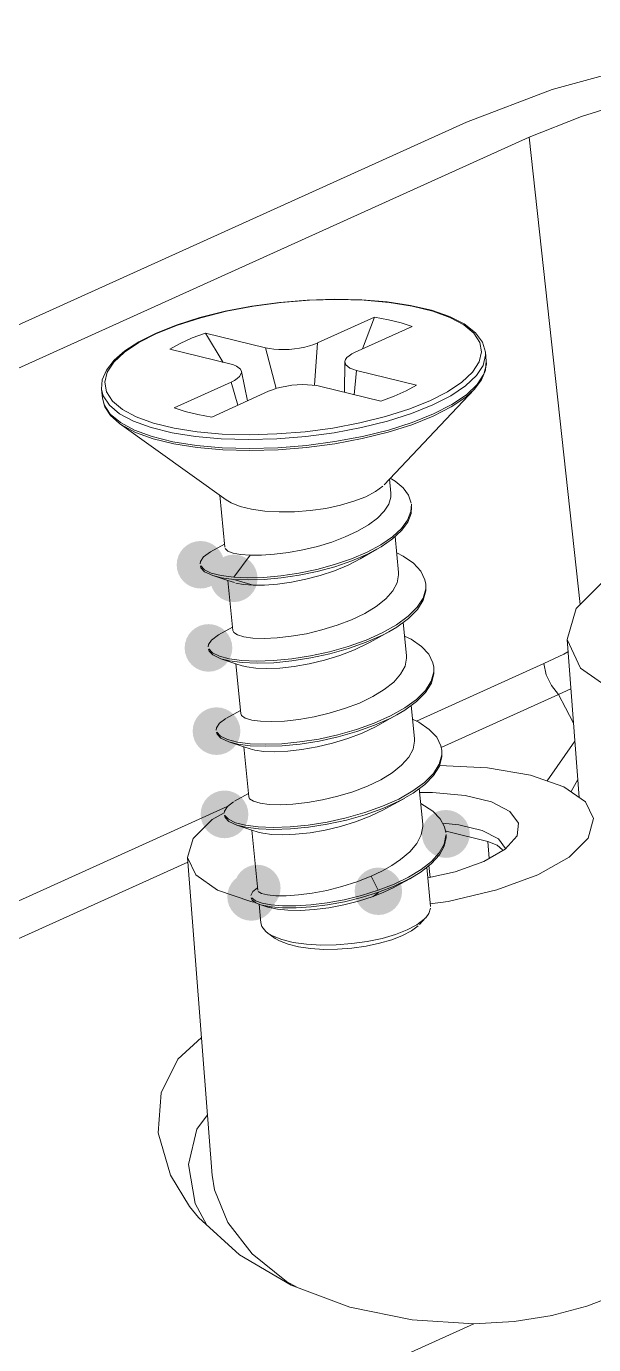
# Model space of a CAD drawing. Header units: millimetres. Extents: x 0 to 260, y 22 to 203.
# Drawn here: x 114.84 to 117.9, y 59.22 to 66.34 of the extents above; entities that cross this region are included whole.
import ezdxf

# ---------------------------------------------------------------- set-up
doc = ezdxf.new("R2010")
doc.units = ezdxf.units.MM

msp = doc.modelspace()

# ---------------------------------------------------------------- hatches: boundary and pattern name
h = msp.add_hatch(color=7)
edge = h.paths.add_edge_path()
edge.add_arc((115.775387, 63.435971), 0.12806, 0, 360)
h = msp.add_hatch(color=7)
edge = h.paths.add_edge_path()
edge.add_arc((115.776375, 63.436041), 0.128399, 0, 360)
h = msp.add_hatch(color=7)
edge = h.paths.add_edge_path()
edge.add_arc((115.956045, 63.362664), 0.128148, 0, 360)
h = msp.add_hatch(color=7)
edge = h.paths.add_edge_path()
edge.add_arc((115.818426, 62.986885), 0.128148, 0, 360)
h = msp.add_hatch(color=7)
edge = h.paths.add_edge_path()
edge.add_arc((115.819414, 62.986991), 0.128571, 0, 360)
h = msp.add_hatch(color=7)
edge = h.paths.add_edge_path()
edge.add_arc((115.861677, 62.537657), 0.128148, 0, 360)
h = msp.add_hatch(color=7)
edge = h.paths.add_edge_path()
edge.add_arc((115.862841, 62.537587), 0.128661, 0, 360)
h = msp.add_hatch(color=7)
edge = h.paths.add_edge_path()
edge.add_arc((115.904751, 62.088571), 0.12806, 0, 360)
h = msp.add_hatch(color=7)
edge = h.paths.add_edge_path()
edge.add_arc((115.90588, 62.088148), 0.128833, 0, 360)
h = msp.add_hatch(color=7)
edge = h.paths.add_edge_path()
edge.add_arc((117.101726, 61.982421), 0.129293, 0, 360)
h = msp.add_hatch(color=7)
edge = h.paths.add_edge_path()
edge.add_arc((116.083151, 61.690462), 0.125543, 0, 360)
h = msp.add_hatch(color=7)
edge = h.paths.add_edge_path()
edge.add_arc((116.737236, 61.672858), 0.128148, 0, 360)
h = msp.add_hatch(color=7)
edge = h.paths.add_edge_path()
edge.add_arc((116.048931, 61.643648), 0.128148, 0, 360)
h = msp.add_hatch(color=7)
edge = h.paths.add_edge_path()
edge.add_arc((116.050907, 61.643048), 0.129416, 0, 360)

# ---------------------------------------------------------------- linework, layer by layer
at = {"color": 7, "lineweight": 0}
for points in [[(120.572495, 66.318447), (120.002759, 66.343495), (119.401272, 66.323034), (118.7952, 66.256711), (118.211706, 66.148761), (117.676895, 66.002711), (117.21405, 65.826323)], [(120.363897, 66.15684), (120.010061, 66.176243), (119.637175, 66.174126), (119.256175, 66.149784), (118.875881, 66.105334), (118.506169, 66.040071), (118.156567, 65.957168), (117.835539, 65.857332), (117.552258, 65.744796)], [(117.214191, 65.826464), (112.024125, 63.481197)], [(112.10357, 63.282266), (117.552223, 65.744654)], [(117.552152, 65.744831), (117.827672, 63.221764)], [(115.532147, 64.685122), (115.645389, 64.73063), (115.771683, 64.770494), (115.908561, 64.804713), (116.0532, 64.83223), (116.202425, 64.852691), (116.353061, 64.865391), (116.502286, 64.869977), (116.646925, 64.866802), (116.783802, 64.855513), (116.910097, 64.836816), (117.023691, 64.810005), (117.121411, 64.776844), (117.201491, 64.736274), (117.261816, 64.689355), (117.299916, 64.637849), (117.315791, 64.584227)], [(117.014731, 64.320949), (117.110686, 64.370338), (117.188297, 64.422549), (117.2458, 64.476171), (117.281078, 64.531205), (117.294131, 64.58518), (117.284959, 64.637038), (117.252503, 64.686427), (117.198528, 64.731583), (117.124092, 64.771446), (117.030606, 64.805313), (116.920186, 64.832477), (116.795656, 64.852585), (116.659484, 64.86458), (116.514492, 64.868813), (116.364209, 64.86458), (116.212161, 64.852232), (116.061525, 64.832124), (115.915828, 64.80496), (115.777892, 64.770388), (115.651245, 64.730524), (115.538709, 64.685369)], [(116.716563, 64.772963), (116.408941, 64.633616)], [(116.919128, 64.722657), (116.611506, 64.583663)], [(116.716563, 64.772963), (116.651652, 64.602219)], [(116.919128, 64.722657), (116.859509, 64.743118), (116.791423, 64.759346), (116.716634, 64.773104)], [(115.241387, 64.385049), (115.245268, 64.435496), (115.267493, 64.487707), (115.308768, 64.540271), (115.367682, 64.591424), (115.442824, 64.640107), (115.532076, 64.685263)], [(115.538673, 64.685474), (115.442718, 64.636086), (115.365107, 64.584227), (115.307604, 64.530252), (115.272326, 64.475219), (115.258921, 64.421597), (115.268446, 64.369386), (115.300901, 64.320349), (115.354876, 64.275194), (115.428959, 64.23533), (115.522798, 64.201111), (115.632865, 64.173947), (115.757748, 64.153838), (115.893921, 64.141844), (116.038912, 64.137963), (116.188843, 64.142197), (116.341243, 64.154191), (116.491879, 64.174299), (116.637576, 64.201816), (116.775512, 64.236036), (116.902159, 64.275899), (117.014696, 64.321055)], [(115.802939, 64.687521), (115.730972, 64.660709), (115.666767, 64.631429), (115.610675, 64.600384)], [(115.802939, 64.687521), (115.899247, 64.529123)], [(115.802939, 64.687521), (116.126789, 64.60744)], [(115.610499, 64.600349), (115.934349, 64.520269)], [(116.12693, 64.607581), (116.148802, 64.602995), (116.173144, 64.59982), (116.19925, 64.598056), (116.226766, 64.597703), (116.255341, 64.599114), (116.283564, 64.601584), (116.311786, 64.605464), (116.33895, 64.611109), (116.36435, 64.617459), (116.387986, 64.625573), (116.409152, 64.633687)], [(116.12693, 64.607581), (116.185491, 64.387801)], [(116.409082, 64.633792), (116.392854, 64.405192)], [(116.611647, 64.583839), (116.593302, 64.574667), (116.578486, 64.564789), (116.567197, 64.554911), (116.559436, 64.544681), (116.555908, 64.534098)], [(117.302739, 64.51286), (117.316144, 64.567894), (117.315791, 64.584121)], [(117.31565, 64.584157), (117.320236, 64.535826)], [(115.997037, 64.480122), (115.991746, 64.491411), (115.969874, 64.507992), (115.953646, 64.515047), (115.934596, 64.520339)], [(116.554814, 64.367481), (116.555873, 64.531522)], [(116.555837, 64.531134), (116.561835, 64.514906), (116.583354, 64.498326), (116.599582, 64.491976), (116.618985, 64.485979)], [(117.030923, 64.298901), (117.128996, 64.348995), (117.208018, 64.402264), (117.266579, 64.457298), (117.302915, 64.512684)], [(117.212816, 64.353687), (117.271377, 64.40872), (117.30736, 64.464459), (117.320766, 64.519845), (117.320413, 64.536073)], [(117.320307, 64.535932), (117.316426, 64.48619), (117.29526, 64.435037), (117.255396, 64.383179)], [(115.941757, 64.422584), (115.960102, 64.431757), (115.974918, 64.441634), (115.986207, 64.451865), (115.997496, 64.472326)], [(116.029105, 64.320632), (115.997002, 64.480087)], [(116.618879, 64.485979), (116.606884, 64.354393)], [(116.618879, 64.485979), (116.942729, 64.405898)], [(115.241387, 64.385049), (115.245974, 64.336366)], [(115.241387, 64.385049), (115.25056, 64.348007)], [(115.941757, 64.422584), (115.634135, 64.28359)], [(116.144322, 64.372631), (115.8367, 64.233637)], [(115.941757, 64.422584), (115.978446, 64.297701)], [(116.426474, 64.39916), (116.404602, 64.403746), (116.38026, 64.406568), (116.354154, 64.408332), (116.326638, 64.408685), (116.298063, 64.407274), (116.269841, 64.405157), (116.241618, 64.400924), (116.214454, 64.395279), (116.188702, 64.388929), (116.165418, 64.381168), (116.144252, 64.372702)], [(116.426474, 64.39916), (116.750324, 64.319079)], [(116.7505, 64.319256), (116.822467, 64.346067), (116.886673, 64.374995), (116.942764, 64.406039)], [(117.255537, 64.38332), (116.767998, 63.868265)], [(117.032652, 64.238293), (117.130019, 64.288388), (117.209041, 64.340952), (117.255608, 64.383285)], [(115.246009, 64.336471), (115.255181, 64.299782)], [(115.338507, 64.198994), (115.289824, 64.242386), (115.259132, 64.288599), (115.246079, 64.336577)], [(115.250666, 64.347831), (115.283474, 64.297736), (115.338507, 64.251875), (115.414354, 64.210953), (115.509604, 64.176381), (115.622141, 64.148864), (115.749493, 64.128403), (115.888135, 64.116056), (116.035949, 64.111822), (116.189054, 64.116409), (116.344277, 64.128756), (116.497735, 64.149217), (116.646607, 64.177086), (116.787013, 64.211659), (116.916129, 64.252581), (117.030782, 64.298795)], [(115.255322, 64.299606), (115.288131, 64.249159)], [(117.03558, 64.250358), (117.133652, 64.300806), (117.212674, 64.353722)], [(115.28806, 64.2493), (115.343093, 64.203439)], [(115.338507, 64.198994), (115.349443, 64.191586), (115.425291, 64.151016), (115.519835, 64.116797), (115.631666, 64.088927), (115.75796, 64.068819), (115.896249, 64.056472), (116.043357, 64.052591), (116.195404, 64.056824), (116.349568, 64.069172), (116.502321, 64.08928), (116.650135, 64.117149), (116.789835, 64.151722), (116.918599, 64.192291), (117.032546, 64.238152)], [(115.342987, 64.203474), (115.418835, 64.162905), (115.514438, 64.12798), (115.626974, 64.10011), (115.753974, 64.080002), (115.892968, 64.067655), (116.040782, 64.063774), (116.193535, 64.067655), (116.348757, 64.080355), (116.502215, 64.100816), (116.651087, 64.128685), (116.791493, 64.16361), (116.92061, 64.20418), (117.035615, 64.250394)], [(115.634276, 64.283766), (115.693896, 64.263658), (115.761982, 64.247078), (115.836771, 64.233672)], [(115.338507, 64.198994), (115.915299, 63.786244)], [(116.668832, 63.80353), (116.721043, 63.831047), (116.760554, 63.86068)], [(116.797702, 63.899627), (116.80511, 63.823074)], [(116.800983, 63.903084), (116.827088, 63.887914), (116.870833, 63.851578), (116.900466, 63.811362), (116.91493, 63.768323)], [(115.880268, 63.811432), (115.907079, 63.530621)], [(116.668832, 63.80353), (116.604979, 63.778836), (116.532307, 63.757669), (116.452579, 63.740736), (116.368971, 63.728741), (116.284304, 63.722391), (116.201402, 63.721333), (116.123085, 63.725919), (116.051824, 63.736149), (115.990441, 63.751319), (115.941052, 63.770722), (115.915299, 63.786244)], [(116.804934, 63.823144), (116.804581, 63.801272), (116.793292, 63.763172), (116.768951, 63.725425), (116.731556, 63.687678), (116.683578, 63.651694)], [(116.916553, 63.751495), (116.914083, 63.712337), (116.896092, 63.666476), (116.862578, 63.620262), (116.813894, 63.575459), (116.751806, 63.532773), (116.729228, 63.51972)], [(116.91553, 63.762502), (116.91306, 63.723696), (116.895069, 63.677482), (116.861555, 63.631621), (116.812871, 63.586819), (116.750783, 63.544132)], [(116.683472, 63.651589), (116.624911, 63.617722), (116.558589, 63.586678), (116.485211, 63.558808), (116.4076, 63.535525), (116.329284, 63.516475), (116.251673, 63.502011), (116.176178, 63.492486), (116.105975, 63.487547), (116.044239, 63.487194)], [(116.827512, 63.588194), (116.846209, 63.394167)], [(115.774858, 63.441439), (115.776269, 63.454492), (115.79285, 63.479186), (115.830597, 63.50635)], [(115.905598, 63.547872), (115.830456, 63.506244)], [(116.044416, 63.487265), (115.99291, 63.491498), (115.952693, 63.498906), (115.924471, 63.509842), (115.909654, 63.523601)], [(116.750677, 63.544097), (116.676593, 63.504233), (116.592279, 63.46825), (116.50091, 63.436853), (116.405307, 63.410747), (116.307235, 63.390286), (116.210574, 63.375822), (116.118146, 63.367356), (116.032068, 63.364886), (115.955516, 63.368414)], [(116.729122, 63.51965), (116.677616, 63.492839), (116.593302, 63.456855), (116.501933, 63.425458), (116.405977, 63.399705), (116.308258, 63.379244), (116.211597, 63.36478), (116.119169, 63.356314), (116.033091, 63.353844), (115.956539, 63.357019)], [(116.638176, 63.468321), (116.694268, 63.500071), (116.729193, 63.519826)], [(118.213293, 63.501729), (117.973757, 63.366615), (117.805482, 63.199751)], [(115.842874, 63.377339), (115.798424, 63.398153), (115.778668, 63.419672), (115.775846, 63.430256)], [(115.887676, 63.377339), (115.834407, 63.391098), (115.797365, 63.409442), (115.77761, 63.430609)], [(115.955551, 63.368414), (116.044451, 63.4873)], [(116.060114, 63.324987), (116.121497, 63.32534), (116.191347, 63.330984), (116.266842, 63.341567), (116.344453, 63.357442), (116.422064, 63.377904), (116.499675, 63.404009), (116.573053, 63.434701), (116.638317, 63.468215)], [(116.836119, 63.499647), (116.871397, 63.482714), (116.927136, 63.443908), (116.967, 63.400869), (116.988872, 63.354303), (116.993106, 63.331725)], [(115.842874, 63.377339), (115.924365, 63.350881)], [(115.956574, 63.357019), (115.888841, 63.365839), (115.842979, 63.37748)], [(115.955551, 63.368414), (115.887818, 63.377233)], [(116.846279, 63.394237), (116.846632, 63.381184), (116.838518, 63.338146), (116.814882, 63.294754), (116.776782, 63.252068), (116.725629, 63.211146)], [(115.924365, 63.35081), (115.950471, 63.081288)], [(115.924365, 63.35081), (115.958937, 63.339521)], [(116.060114, 63.324987), (115.95675, 63.35709)], [(116.060114, 63.324987), (116.008256, 63.328867), (115.967686, 63.336629)], [(116.994234, 63.320507), (116.994234, 63.294754), (116.979771, 63.244659), (116.948373, 63.195271), (116.89969, 63.146234), (116.83619, 63.099668), (116.793504, 63.074621)], [(116.993035, 63.331866), (116.993035, 63.305761), (116.978924, 63.256019), (116.947174, 63.206277), (116.898491, 63.157594), (116.834991, 63.111027)], [(116.7257, 63.211287), (116.663258, 63.173187), (116.591997, 63.138967), (116.513681, 63.108981), (116.431483, 63.083934), (116.348228, 63.063826), (116.266383, 63.049714), (116.189478, 63.041248), (116.119628, 63.038073), (116.059656, 63.039837), (116.010972, 63.046187), (115.975694, 63.057123), (115.955233, 63.070528), (115.950294, 63.081464)], [(117.805553, 63.199574), (117.756517, 63.032005)], [(115.948636, 63.098645), (115.873847, 63.057017)], [(116.793574, 63.074515), (116.759355, 63.056523), (116.671866, 63.017718), (116.575911, 62.983498), (116.475016, 62.954923), (116.372005, 62.933051), (116.270052, 62.916823), (116.17198, 62.907298), (116.081316, 62.904829), (116.000883, 62.907651), (115.932797, 62.916823), (115.885877, 62.928465)], [(116.835061, 63.111063), (116.758156, 63.068024), (116.670667, 63.028865), (116.574711, 62.994646), (116.473817, 62.966424), (116.370806, 62.943846), (116.268853, 62.927971), (116.171133, 62.918799), (116.080469, 62.915624), (115.999683, 62.919151), (115.931597, 62.927971)], [(116.691939, 63.017682), (116.757909, 63.054724), (116.793539, 63.074479)], [(116.871926, 63.125879), (116.889213, 62.944904)], [(115.817897, 62.992529), (115.819308, 63.004876), (115.835536, 63.029571), (115.873636, 63.057087)], [(116.691939, 63.017682), (116.678886, 63.010627), (116.607272, 62.976407), (116.528956, 62.946421), (116.446759, 62.921374), (116.36315, 62.901266), (116.281659, 62.887154), (116.2044, 62.878335), (116.13455, 62.875513), (116.074578, 62.877629), (116.026248, 62.883979), (116.001906, 62.890329)], [(116.879158, 63.050773), (116.913731, 63.034192), (116.969469, 62.995387), (117.009333, 62.952348), (117.031911, 62.906134), (117.036144, 62.882498)], [(117.822451, 62.179835), (117.756481, 63.032146)], [(117.756481, 63.032146), (117.829859, 62.877629), (118.020359, 62.743927), (118.314929, 62.641974), (118.694518, 62.577416), (118.825045, 62.571066)], [(115.885948, 62.928465), (115.841851, 62.948926), (115.822095, 62.970092), (115.81892, 62.981029)], [(115.931774, 62.928112), (115.878151, 62.94187), (115.84111, 62.959862), (115.821001, 62.981381)], [(116.889318, 62.94501), (116.889671, 62.931604), (116.881557, 62.888566), (116.857568, 62.845174), (116.819821, 62.802841), (116.769021, 62.761918)], [(117.630892, 62.903312), (117.738842, 62.954112)], [(117.738878, 62.953935), (117.761456, 62.965577)], [(115.885948, 62.928465), (115.967439, 62.901654)], [(115.967616, 62.901583), (115.993369, 62.632061)], [(115.967616, 62.901583), (116.001835, 62.890294)], [(117.037309, 62.871597), (117.037309, 62.846197), (117.02355, 62.796455), (116.992153, 62.746714), (116.943822, 62.69803), (116.880322, 62.651464), (116.836578, 62.625711)], [(117.03625, 62.882639), (117.03625, 62.857592), (117.022139, 62.807497), (116.991095, 62.757756), (116.942764, 62.709072), (116.879264, 62.662506)], [(116.942376, 62.591879), (117.630998, 62.903382)], [(117.70995, 62.73486), (117.672203, 62.784249), (117.644686, 62.842457), (117.630928, 62.903488)], [(116.768915, 62.762059), (116.706826, 62.724312), (116.634507, 62.689387), (116.554779, 62.659048), (116.471876, 62.634001), (116.389679, 62.614598), (116.307835, 62.600487), (116.230224, 62.592021), (116.160021, 62.588846), (116.100754, 62.590962), (116.053129, 62.597312), (116.018204, 62.607896), (115.998096, 62.621654), (115.99351, 62.632237)], [(117.70995, 62.73486), (117.076714, 62.448405)], [(117.70995, 62.73486), (117.776978, 62.765905)], [(117.70995, 62.73486), (117.747697, 62.662541), (117.791442, 62.580696)], [(115.991711, 62.649735), (115.916922, 62.608107)], [(116.879335, 62.662506), (116.802782, 62.619467), (116.715293, 62.580308), (116.61969, 62.546089), (116.518796, 62.517514), (116.415432, 62.494936), (116.313479, 62.479061), (116.21576, 62.469889), (116.124743, 62.466714), (116.043957, 62.469889), (115.975871, 62.478708)], [(116.915177, 62.676969), (116.932463, 62.495642)], [(115.861147, 62.543302), (115.862206, 62.555649), (115.878434, 62.580344), (115.9123, 62.605391)], [(116.836613, 62.62564), (116.803805, 62.608001), (116.716316, 62.569196), (116.620713, 62.534976), (116.519819, 62.506401), (116.416808, 62.484176), (116.314502, 62.467949), (116.216783, 62.458424), (116.125766, 62.455601), (116.04498, 62.458424), (115.976894, 62.467596), (115.929269, 62.479238)], [(116.734978, 62.568808), (116.800947, 62.605497), (116.836578, 62.625605)], [(116.922409, 62.60151), (116.955923, 62.585635), (117.012014, 62.54683), (117.052231, 62.504144), (117.074809, 62.457577), (117.079395, 62.433588)], [(115.929198, 62.479202), (115.885454, 62.499311), (115.865346, 62.520477), (115.862171, 62.531766)], [(115.975871, 62.478532), (115.922249, 62.492643), (115.884501, 62.510635), (115.864393, 62.531801)], [(116.044945, 62.441314), (116.069286, 62.434611), (116.11797, 62.428261), (116.177942, 62.426144), (116.247792, 62.429672), (116.324345, 62.437786), (116.406542, 62.45225), (116.489798, 62.472006), (116.571995, 62.497053), (116.649959, 62.527039), (116.721925, 62.561611), (116.734978, 62.568667)], [(115.929198, 62.479202), (116.01069, 62.452744)], [(116.010655, 62.452673), (116.036408, 62.183151)], [(116.010655, 62.452673), (116.044874, 62.441384)], [(116.932393, 62.4961), (116.933098, 62.483753), (116.924984, 62.440361), (116.900995, 62.396264), (116.862895, 62.353931), (116.812095, 62.313009)], [(117.079324, 62.433729), (117.079324, 62.409035), (117.065919, 62.359293), (117.034874, 62.309199), (116.986544, 62.260868), (116.923397, 62.214301)], [(117.64966, 62.268735), (117.798885, 62.483224)], [(117.080348, 62.42237), (117.080348, 62.398028), (117.066942, 62.347934), (117.035897, 62.298192), (116.987567, 62.249509), (116.924773, 62.202942), (116.87997, 62.176484)], [(116.811989, 62.31315), (116.749901, 62.275402), (116.677934, 62.240477), (116.599617, 62.210491), (116.518478, 62.185797), (116.435928, 62.166041), (116.353378, 62.151578), (116.275414, 62.143111), (116.20627, 62.139936), (116.146651, 62.1417), (116.097614, 62.14805), (116.061984, 62.158633), (116.041523, 62.172391), (116.036584, 62.183327)], [(117.900309, 62.066487), (117.856212, 62.156093), (117.739442, 62.237585), (117.559173, 62.300026), (117.327398, 62.339185), (117.068106, 62.352238)], [(116.958251, 62.227742), (116.976596, 62.035831)], [(117.778001, 62.210844), (117.815043, 62.275755)], [(115.904222, 62.094039), (115.90528, 62.106034), (115.921155, 62.130728), (115.954669, 62.155776)], [(116.034961, 62.200508), (115.960172, 62.15888)], [(116.879864, 62.176378), (116.848114, 62.159444), (116.760978, 62.120639), (116.665375, 62.086067), (116.564128, 62.057492), (116.461117, 62.035267), (116.359164, 62.019039), (116.261444, 62.009514), (116.170428, 62.006692), (116.089289, 62.009161), (116.02085, 62.018333), (115.972167, 62.030328)], [(116.923432, 62.214301), (116.847232, 62.17091), (116.759743, 62.131751), (116.66414, 62.097532), (116.563246, 62.068957), (116.460235, 62.046379), (116.357929, 62.030504), (116.26021, 62.020626), (116.169193, 62.017451), (116.088407, 62.020626), (116.019615, 62.029446)], [(116.778229, 62.119545), (116.844198, 62.156587), (116.879829, 62.176343)], [(117.487065, 61.972437), (117.495179, 62.040523), (117.448259, 62.10367), (117.348776, 62.155176), (117.205548, 62.190454), (117.029512, 62.207034), (116.960368, 62.205623)], [(114.602472, 61.534569), (115.920802, 62.130058)], [(115.903163, 62.096121), (115.838958, 62.059785), (115.736299, 61.957832), (115.706313, 61.855526)], [(115.972237, 62.030328), (115.929198, 62.050083), (115.908737, 62.07125), (115.905209, 62.082892)], [(116.019792, 62.029305), (115.965817, 62.043063), (115.928069, 62.061407), (115.907608, 62.082221)], [(116.08816, 61.992087), (116.112502, 61.985737), (116.161185, 61.979034), (116.220452, 61.97727), (116.289949, 61.980445), (116.367913, 61.988912), (116.450463, 62.003376), (116.533013, 62.022778), (116.614152, 62.047473), (116.693174, 62.077812), (116.765493, 62.112737), (116.778193, 62.119439)], [(116.965977, 62.146074), (117.030888, 62.105152), (117.071105, 62.064582), (117.095094, 62.020485), (117.101444, 61.990852)], [(115.972237, 62.030328), (116.053729, 62.003517)], [(116.976666, 62.035831), (116.977019, 62.022073), (116.968905, 61.976917), (116.945269, 61.931409), (116.907522, 61.886606), (116.857074, 61.84392)], [(117.17147, 62.032374), (117.083981, 62.040488)], [(117.42487, 61.903539), (117.386065, 61.955751), (117.298223, 62.000906), (117.171576, 62.032303)], [(117.599354, 61.761934), (117.767982, 61.857184), (117.87064, 61.959137), (117.900274, 62.066382)], [(116.053905, 62.003446), (116.08495, 61.679243)], [(116.053905, 62.003446), (116.088125, 61.992157)], [(117.102573, 61.979669), (117.102925, 61.963088), (117.093048, 61.915816), (117.066589, 61.868897), (117.024609, 61.822683), (116.968517, 61.778586), (116.907134, 61.740838)], [(117.102079, 61.974166), (117.092201, 61.927246), (117.06539, 61.879974), (117.023409, 61.834113), (116.96767, 61.789663)], [(117.329091, 61.94111), (117.102961, 61.996849)], [(117.329091, 61.94111), (117.335441, 61.850094)], [(117.329091, 61.94111), (117.379538, 61.92206)], [(117.421942, 61.900082), (117.487206, 61.972402)], [(117.307572, 61.834289), (117.421872, 61.900259)], [(117.379574, 61.922131), (117.407443, 61.897436)], [(115.708359, 61.830514), (114.714937, 61.381781)], [(115.706278, 61.855667), (115.751081, 61.76077), (115.867498, 61.679631)], [(115.839099, 60.137252), (115.706454, 61.855632)], [(116.85711, 61.843955), (116.809485, 61.811852), (116.756215, 61.782219), (116.698007, 61.754702)], [(116.999068, 61.80261), (117.019529, 61.59059)], [(117.004571, 61.745072), (117.152032, 61.778233), (117.307607, 61.834324)], [(117.010603, 61.81157), (117.016601, 61.747717)], [(116.697972, 61.754702), (116.620361, 61.724364), (116.539574, 61.698611), (116.458436, 61.677797), (116.379413, 61.662628), (116.306036, 61.653102), (116.239713, 61.648164), (116.183269, 61.648164), (116.138113, 61.65275), (116.106363, 61.660511), (116.088372, 61.6718)], [(116.736707, 61.678573), (116.697901, 61.754773)], [(116.899514, 61.748529), (116.821902, 61.711487), (116.736883, 61.678679)], [(116.907063, 61.740944), (116.822749, 61.700022), (116.73773, 61.667214)], [(116.833509, 61.700269), (116.906887, 61.740838)], [(116.967529, 61.789522), (116.899443, 61.748599)], [(117.017482, 61.604172), (117.114849, 61.617578), (117.37661, 61.680372), (117.599213, 61.761864)], [(115.867533, 61.679596), (116.047802, 61.616802)], [(116.048402, 61.649292), (116.058632, 61.672223)], [(116.058562, 61.672364), (116.082198, 61.690003)], [(116.737765, 61.667214), (116.646396, 61.638991), (116.553615, 61.616414), (116.461893, 61.599833), (116.373698, 61.588544), (116.292559, 61.583253), (116.219887, 61.583253), (116.158504, 61.588191), (116.109821, 61.597364), (116.097473, 61.601244)], [(116.736707, 61.678573), (116.645337, 61.650351), (116.552557, 61.62742), (116.460482, 61.61084), (116.37264, 61.599551), (116.291501, 61.594612), (116.218829, 61.594612), (116.157446, 61.599198), (116.108762, 61.608723)], [(116.708626, 61.644459), (116.767187, 61.66739), (116.820809, 61.693496), (116.833509, 61.700198)], [(116.708626, 61.644459), (116.737906, 61.667037)], [(116.047696, 61.616907), (116.07098, 61.613027)], [(116.097473, 61.601068), (116.074896, 61.609887), (116.054434, 61.625409), (116.049496, 61.637757)], [(116.108692, 61.608652), (116.073767, 61.621352), (116.053658, 61.636875)], [(116.092323, 61.603114), (116.101848, 61.502572)], [(116.097473, 61.601068), (116.139807, 61.587309)], [(116.139842, 61.587274), (116.1917, 61.575985), (116.248498, 61.570341), (116.315525, 61.569635), (116.389609, 61.574221), (116.468631, 61.584099), (116.54977, 61.599269), (116.630556, 61.619377), (116.70852, 61.644424)], [(116.992682, 61.529066), (117.009968, 61.551996), (117.019493, 61.581982)], [(116.945833, 61.492201), (116.985344, 61.521834)], [(116.958745, 61.493224), (116.992612, 61.529207)], [(116.101954, 61.502537), (116.107951, 61.482076), (116.12947, 61.455617), (116.139701, 61.447151)], [(116.139842, 61.44708), (116.165595, 61.431911)], [(116.180164, 61.41847), (116.139948, 61.447045)], [(116.165524, 61.431911), (116.215266, 61.412155), (116.276649, 61.396633), (116.34791, 61.386755), (116.426227, 61.382169), (116.50913, 61.383228), (116.593796, 61.38993), (116.677405, 61.401572), (116.75678, 61.418505), (116.829805, 61.439672), (116.893305, 61.464719)], [(116.868152, 61.43431), (116.916129, 61.459357), (116.95176, 61.486168)], [(116.893481, 61.464649), (116.945692, 61.492165)], [(116.180164, 61.41847), (116.203448, 61.404359), (116.248956, 61.386367), (116.305048, 61.372609), (116.369959, 61.363437), (116.441573, 61.359203), (116.517067, 61.359909), (116.594326, 61.366259), (116.670878, 61.376842), (116.743551, 61.392364), (116.809873, 61.411414), (116.868081, 61.434345)], [(115.716967, 59.970494), (115.613956, 60.139474), (115.547281, 60.369133), (115.562803, 60.584327), (115.653467, 60.766713), (115.781526, 60.88313)], [(115.746777, 59.986016), (115.711146, 60.196624), (115.756302, 60.388535), (115.813805, 60.465441)], [(115.839099, 60.139298), (115.851446, 60.060276), (115.923766, 59.884945), (116.056057, 59.715612), (116.240207, 59.564976), (116.299827, 59.53252)], [(115.986877, 59.709367), (115.764627, 59.911509), (115.717002, 59.970423)], [(115.811018, 59.869211), (115.746812, 59.985981)], [(117.253808, 59.337293), (116.919375, 59.358812), (116.582825, 59.427604), (116.266383, 59.545079), (115.986983, 59.709473)], [(118.029143, 59.495408), (117.863338, 59.431908)], [(117.675343, 59.382413), (117.470379, 59.349605), (117.253773, 59.337257)], [(117.863267, 59.432014), (117.675237, 59.382272)], [(117.253808, 59.337293), (108.503508, 55.383007)]]:
    msp.add_lwpolyline(points, dxfattribs=at)

doc.saveas('drawing.dxf')
